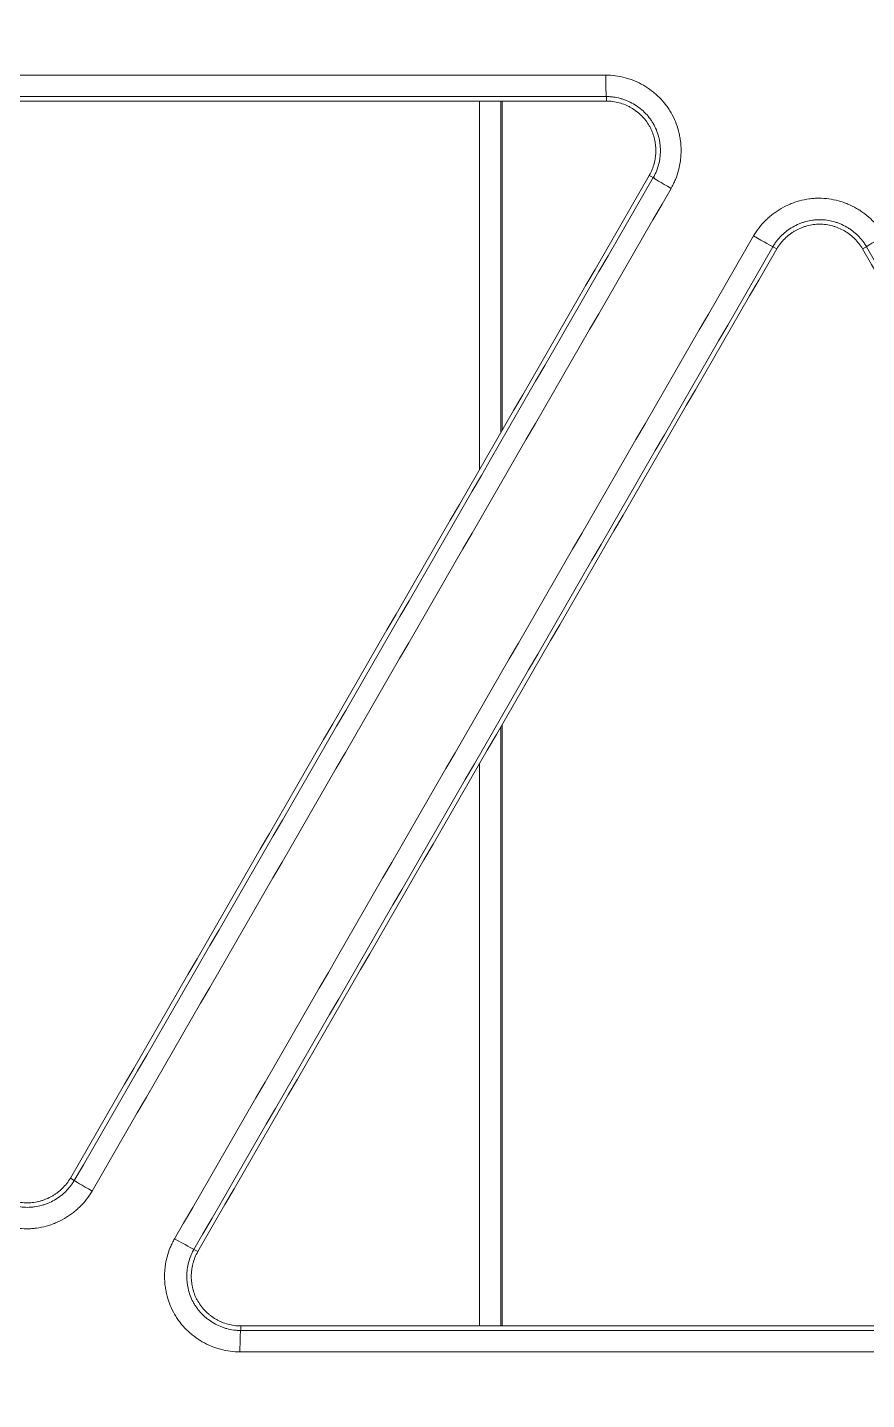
# Model space of a CAD drawing. Header units: inches. Extents: x 405346 to 489838, y -25612 to 14934.
# Drawn here: x 467034.29 to 467052.82, y 4321.43 to 4351.74 of the extents above; entities that cross this region are included whole.
import ezdxf

# ---------------------------------------------------------------- set-up
doc = ezdxf.new("R2010")
doc.units = ezdxf.units.IN
doc.header["$LTSCALE"] = 200
doc.header["$MEASUREMENT"] = 0
doc.layers.add('SS-EQ', color=2, linetype='Continuous', lineweight=20)

# ---------------------------------------------------------------- blocks, each defined once
blk = doc.blocks.new('4way무풍')
at = {"layer": 'SS-EQ'}
for p, q in [((-199.9972750991104, 28.6817483371652), (-199.9972750991104, 20.54176540131037)), ((-199.523498208498, 21.36085407649309), (-199.5234982084969, 28.6817483371652)), ((-199.4985406601591, 21.40583736601606), (-199.498540660157, 28.68001609174379)), ((-197.1931687038959, 28.6823377020601), (-197.193044864829, 28.78216065247986)), ((-196.1583758556118, 26.99060068343498), (-196.2454202569802, 27.0407887375739)), ((-193.4299261157614, 25.41526135064833), (-193.5158364225636, 25.46492697059955)), ((-191.4474171881913, 25.46542331198612), (-191.5344293589052, 25.41526125499551)), ((-199.5234982085012, 1.624056338334541), (-199.5234982084991, 14.85904849100359)), ((-199.4985406601613, 1.623958197769426), (-199.4985406601591, 14.89979710623696)), ((-199.9972750991125, 14.03995981582098), (-199.9972750991136, 1.624056338334541)), ((-209.0328110072642, 4.892365270448405), (-208.9457315381287, 4.842166567962699)), ((-206.3031911096567, 3.316491898417634), (-206.2173172055519, 3.266837960393711)), ((-205.269568865376, 1.625289002918141), (-205.269438560467, 1.52543797059582))]:
    blk.add_line(p, q, dxfattribs=at)
for centre, major_axis, ratio, start_param, end_param in [((-197.1924573573235, 29.25572069213531), (0, -0.4738490601203892), 0.03549583299416852, 4.710980882507258, 6.248195686255652), ((-195.7481236997896, 26.75405761126483), (0.4103657343799316, -0.2369238186079982), 0.01650290872153301, 3.176503992336221, 4.681199128937773), ((-193.9258167978427, 25.7019407849518), (-0.410365709369702, 0.2369238619271551), 0.01635906813456669, 1.539907198755052, 3.106681394878783), ((-191.037149979723, 25.7019402753642), (0.4103655567884055, 0.2369241262065104), 0.01834593271804656, 1.599915865283826, 3.106680190365071), ((-208.5354599069659, 4.605657276449987), (0.4103657323144105, -0.2369238221856002), 0.01885993570704852, 3.176505450897727, 4.679349878157942), ((-206.713152152229, 3.553539150744652), (-0.4103657830400139, 0.2369237343259061), 0.01870251889245636, 1.538111102808251, 3.106679956720725), ((-205.2688206465008, 1.051877969757718), (0, 0.4738490601203892), 0.03734797785309533, 0.0349309603643264, 1.570750796199828)]:
    blk.add_ellipse(centre, major_axis=major_axis, ratio=ratio, start_param=start_param, end_param=end_param, dxfattribs=at)
for points, knots in [([(-346.3586152342846, -0.0002381971271969824), (-346.358615234986, 27.81152594736615), (-346.3586200064554, 55.62329006511278), (-346.3586175411046, 97.34093619993281), (-346.3586152480355, 111.2468182378847), (-346.3586162311984, 139.0585822961315), (-346.358619239787, 152.9644643214056), (-346.3586466553866, 180.7762282946353), (-346.3586198327537, 194.6821102496365), (-346.3587697917809, 222.4938740885725), (-346.3589256727016, 236.3997559724557), (-346.358451412217, 257.2585787568669), (-346.3583012259062, 264.2115175971486), (-346.3589754128407, 272.9026980614767), (-346.3592512592641, 274.6409357111623), (-346.359117151512, 277.2482860214988), (-346.3589413873408, 278.1174013212392), (-346.3583182667324, 279.8556288740897), (-346.3579072160445, 280.7247415031215), (-346.3577131156654, 282.0284152657482), (-346.3577308685678, 282.462974139224), (-346.35809166877, 283.3320955574628), (-346.3585451518879, 283.766659274082), (-346.3589648334988, 284.4185012466814), (-346.3590920817107, 284.6357816551067), (-346.3588443755398, 285.0703365457492), (-346.3583514310603, 285.2876097103897), (-346.3553866926541, 285.7221336389355), (-346.3529344373184, 285.9393846249034), (-346.3454423922634, 286.3738574718957), (-346.3404637801681, 286.5910800160667), (-346.3219637856968, 287.2427075210321), (-346.3049341734844, 287.6770729730181), (-346.2617195767446, 288.5457007403953), (-346.2354841530407, 288.9799624945714), (-346.1736915708605, 289.8483810017717), (-346.1381408397467, 290.2825378262141), (-346.0778102311815, 290.9336941526033), (-346.0565269795673, 291.1507757150034), (-346.011704743512, 291.5841350427113), (-345.893966805795, 292.6659884227196), (-345.7479999691541, 293.7401668036366), (-345.4789327662348, 295.4491947463886), (-345.3266384597613, 296.2988798259174), (-344.8169976230634, 298.8335908680851), (-344.4068870857568, 300.504271015427), (-343.6868189716361, 302.9817695727074), (-343.17181141217, 304.6239294846039), (-342.2940307973818, 307.0585478076559), (-341.6379104887561, 308.6623406868176), (-341.1187398190601, 309.8578224435699), (-340.941165962697, 310.2550882442413), (-340.7134924567653, 310.7501190382283), (-340.6676591931972, 310.8490760788158), (-340.5755165767602, 311.0466304713883), (-340.4365722308856, 311.3424592307383), (-339.9190973187659, 312.4216489235107), (-339.0289021593868, 314.1577062625321), (-338.1769777981424, 315.6591232419984), (-336.8541056243216, 317.8802800829723), (-335.912284633812, 319.3198111969417), (-334.4099039134963, 321.4173924131999), (-333.378436353907, 322.7952099005745), (-331.7413275214672, 324.8000428325167), (-330.5893814115907, 326.0949215490771), (-329.7023253117163, 327.0501806755714), (-329.4027887353059, 327.3659491668549), (-329.0234989536681, 327.7573078619683), (-328.9473957617851, 327.8354134335719), (-328.7948869455267, 327.9910996292991), (-328.5656012084711, 328.2239130039914), (-327.719147840147, 329.0696987750655), (-326.3029330547969, 330.4110875928198), (-324.3495274803872, 332.1103831781521), (-322.331761494475, 333.7214955651479), (-320.943877139165, 334.7370555941388), (-319.5345899822341, 335.7232906450842), (-318.819236729884, 336.2017343459758), (-317.3670541306931, 337.129196348767), (-315.8933984229304, 338.0272370437759), (-314.3764002056553, 338.865892148692), (-313.2221295719729, 339.4722459548743), (-312.834617758195, 339.6705892241495), (-312.2491721119039, 339.9623797571749), (-312.0536132093767, 340.0585460620461), (-311.661881827374, 340.2485932639563), (-309.8960302103455, 341.0936646520448), (-308.1027823566911, 341.8479549165631), (-305.6802898808816, 342.7493108630622), (-304.05478186769, 343.3153783784437), (-302.4083603615286, 343.8121458967078), (-299.9230175273736, 344.505237735768), (-298.2451660661467, 344.8978571426589), (-295.6965203338822, 345.3811845074239), (-294.8416576168513, 345.5246843575874), (-293.7663339986695, 345.681707710598), (-293.5509318176848, 345.7119941576893), (-293.1194491780271, 345.7703194589735), (-292.9033276334607, 345.7983634048177), (-292.2542012907015, 345.8790731015355), (-291.821378922519, 345.928201697545), (-290.5226986161842, 346.0616331962456), (-289.6566275947176, 346.1319898585022), (-288.3570974434482, 346.2097951749273), (-287.9238501205842, 346.2311083809178), (-287.0572158351069, 346.2645941624771), (-286.6238290283819, 346.2767772594995), (-285.9736362681344, 346.2876825933786), (-285.7568857515944, 346.2900340218579), (-285.3233559114201, 346.292854036013), (-285.1065762073978, 346.2932980951414), (-284.6730063991857, 346.2935159655406), (-284.4562179893243, 346.2934015928065), (-284.0226402935113, 346.2931296207705), (-283.8058504715096, 346.2929362788415), (-283.1554819514467, 346.2924309303265), (-282.7219053319258, 346.2922670369335), (-281.8547562927471, 346.2922045136465), (-281.4211836374713, 346.2922941210804), (-280.1204675848178, 346.2926869814547), (-279.2533258262488, 346.2930977509964), (-277.519037698231, 346.2936187863119), (-276.6518911347002, 346.2937151326244), (-274.0504475608597, 346.2937494768641), (-272.3161478142495, 346.2935084936018), (-267.1132530823176, 346.2930850166315), (-263.6446595350523, 346.2929717050231), (-256.707474541378, 346.2930089624663), (-253.2388820418079, 346.2931338472202), (-242.8331045377259, 346.2934591026192), (-235.8959195288526, 346.2935039234762), (-222.0215494934751, 346.2935401331237), (-215.0843644665962, 346.2935626110025), (-194.2728093592697, 346.2936238550535), (-180.3984392522079, 346.2936428585786), (-152.6496989708651, 346.2936767183302), (-138.7753287899667, 346.2936913870283), (-111.0265884203086, 346.2937223192182), (-97.15221822804774, 346.2937394125356), (-69.40347782174061, 346.293756366102), (-55.52910760756103, 346.2937556088005), (-34.71755229224517, 346.2937769253182), (-27.78036718827758, 346.2937883361024), (-13.90599695048642, 346.2937620428835), (-6.968811816292328, 346.2937230162202), (-0.03162672867561792, 346.2937743501223)], [0, 0, 0, 0, 0.1250000000000197, 0.1250000000000197, 0.1875000000000295, 0.1875000000000295, 0.2500000000000394, 0.2500000000000394, 0.3125000000000492, 0.3125000000000492, 0.3750000000000591, 0.3750000000000591, 0.4062500000000642, 0.4062500000000642, 0.4140625000000655, 0.4140625000000655, 0.4179687500000661, 0.4179687500000661, 0.4218750000000667, 0.4218750000000667, 0.4238281250000669, 0.4238281250000669, 0.4257812500000671, 0.4257812500000671, 0.4267578125000672, 0.4267578125000672, 0.4277343750000673, 0.4277343750000673, 0.4287109375000674, 0.4287109375000674, 0.4296875000000675, 0.4296875000000675, 0.4316406250000679, 0.4316406250000679, 0.4335937500000683, 0.4335937500000683, 0.4355468750000687, 0.4355468750000687, 0.4365234375000689, 0.4365234375000689, 0.4375000000000692, 0.4414062500000702, 0.4414062500000702, 0.4453125000000712, 0.4453125000000712, 0.4531250000000732, 0.4531250000000732, 0.4570312500000742, 0.4609375000000752, 0.4648437500000762, 0.4648437500000762, 0.4667968750000767, 0.4667968750000767, 0.4672851562500768, 0.4672851562500768, 0.467773437500077, 0.4687500000000771, 0.4726562500000774, 0.4765625000000778, 0.4765625000000778, 0.4843750000000782, 0.4843750000000782, 0.4882812500000783, 0.4921875000000784, 0.4960937500000785, 0.4960937500000785, 0.4980468750000784, 0.4980468750000784, 0.4985351562500784, 0.4985351562500784, 0.4990234375000783, 0.5000000000000779, 0.5039062500000764, 0.5078125000000747, 0.5117187500000732, 0.5156250000000715, 0.5156250000000715, 0.5195312500000699, 0.5195312500000699, 0.5234375000000683, 0.5273437500000667, 0.5273437500000667, 0.5292968750000658, 0.5292968750000658, 0.5302734375000656, 0.5302734375000656, 0.5312500000000653, 0.5390625000000641, 0.5390625000000641, 0.5429687500000635, 0.5468750000000628, 0.5468750000000628, 0.554687500000062, 0.554687500000062, 0.5585937500000616, 0.5585937500000616, 0.5595703125000613, 0.5595703125000613, 0.5605468750000611, 0.5605468750000611, 0.5625000000000607, 0.5625000000000607, 0.5664062500000602, 0.5664062500000602, 0.5683593750000601, 0.5683593750000601, 0.57031250000006, 0.57031250000006, 0.5712890625000598, 0.5712890625000598, 0.5722656250000597, 0.5722656250000597, 0.5732421875000597, 0.5732421875000597, 0.5742187500000596, 0.5742187500000596, 0.5761718750000595, 0.5761718750000595, 0.5781250000000594, 0.5781250000000594, 0.5820312500000587, 0.5820312500000587, 0.5859375000000582, 0.5859375000000582, 0.593750000000057, 0.593750000000057, 0.6093750000000547, 0.6093750000000547, 0.6250000000000525, 0.6250000000000525, 0.6562500000000482, 0.6562500000000482, 0.6875000000000439, 0.6875000000000439, 0.7500000000000351, 0.7500000000000351, 0.8125000000000262, 0.8125000000000262, 0.8750000000000175, 0.8750000000000175, 0.9375000000000088, 0.9375000000000088, 0.9687500000000044, 0.9687500000000044, 1, 1, 1, 1]), ([(-0.0316516616017147, 345.0986409044049), (-6.961098978133831, 345.0985893870026), (-13.89054630684289, 345.0986113254369), (-27.74944095233436, 345.0985497039313), (-34.67888827294671, 345.0984717323504), (-55.46723023493691, 345.0982113998274), (-69.32612487952862, 345.0979923833589), (-97.04391413459143, 345.0973404672937), (-110.9028087454095, 345.0969103954055), (-138.6205979417043, 345.095865806619), (-152.4794925330806, 345.0952913579184), (-180.1972815853333, 345.0932513554517), (-194.0561760568964, 345.0918592835297), (-214.8445176752312, 345.0891506384473), (-221.7739648667043, 345.0881473094909), (-235.6328592207223, 345.0859542831328), (-242.5623063958792, 345.0847388251971), (-256.4212006038794, 345.0817612751943), (-263.3506476646381, 345.0801487739203), (-272.0124566263426, 345.0789984870822), (-273.7448184318997, 345.0788499024047), (-276.3433610652862, 345.0782837354157), (-277.2095419268417, 345.0780175442317), (-278.9419035858929, 345.0771676315094), (-279.8080824459419, 345.0765332101698), (-281.107358225159, 345.0758431361608), (-281.5404518168352, 345.0756571892427), (-282.4066481825702, 345.0755273912012), (-282.8397549842449, 345.0756883382388), (-283.7059451471908, 345.0753954334503), (-284.1390338815326, 345.0750883330255), (-284.7886290864083, 345.0736564593092), (-285.0051574268493, 345.0730951217595), (-285.4381596897426, 345.0705369835566), (-285.6546346943417, 345.0685691085172), (-286.3039316653844, 345.0592720864696), (-286.7366136008412, 345.0482292353705), (-287.6016192482181, 345.0166417740745), (-288.033947781246, 344.9962262131214), (-289.3304079489479, 344.9210457849711), (-290.1940113874692, 344.8522736942513), (-291.48835781842, 344.7210425396965), (-291.9196301697625, 344.6726198215683), (-292.5662728234018, 344.5929359536648), (-292.7817907697467, 344.5651962356322), (-293.2119392526141, 344.5074723212849), (-294.2855902355475, 344.3574895526014), (-295.3506909057642, 344.1793094608419), (-297.8907685564245, 343.6983717278547), (-299.5626145770152, 343.3067148918531), (-302.0384935114618, 342.614062517394), (-303.6784553536027, 342.1172581181269), (-305.2971974140174, 341.5504753638998), (-307.7093025834305, 340.6475105778154), (-309.2960567577729, 339.9752386847546), (-311.0564064853042, 339.1373171770737), (-311.3492822889957, 338.9959625453113), (-311.6413808959965, 338.8520449000982), (-311.8359401647169, 338.7555288414932), (-311.933142496654, 338.7069804536707), (-312.4181300718474, 338.4631065298955), (-312.8033077099758, 338.2641568476747), (-313.9504936163432, 337.6558797480693), (-314.7041599097578, 337.2351311689781), (-316.1895951528216, 336.3636539385901), (-316.9213643690736, 335.9129256510496), (-318.363189172145, 334.9817405131366), (-319.0732402745252, 334.5012775223987), (-320.4716746946666, 333.5106857331272), (-321.8484642880985, 332.4904595717409), (-323.848802914437, 330.8713387060048), (-325.7839160066064, 329.1629162929166), (-327.0299322478113, 327.9636457907142), (-327.7946378580021, 327.1948593923611), (-327.9468760890834, 327.0401397714843), (-328.2499404303906, 326.728767168447), (-328.400513016327, 326.5723743718851), (-328.8492519529306, 326.1012101421477), (-329.1444917957454, 325.7843999804336), (-330.0185787163682, 324.8259541088037), (-331.1530228194343, 323.5266623640235), (-332.7631318609056, 321.5146378188982), (-333.7760124934575, 320.1315834394349), (-334.7586670299659, 318.7277019438835), (-335.2348696190367, 318.015339624334), (-336.1570558941295, 316.5697928184599), (-336.6030417787276, 315.8366098469193), (-337.4646230239011, 314.3493034734245), (-338.2958108178615, 312.8410546532681), (-339.06540950448, 311.2903681983422), (-339.4806250906507, 310.4059222329696), (-339.5265281709301, 310.3074511686892), (-339.61776396009, 310.1103366295604), (-339.7537527496499, 309.8144283249135), (-340.065016582197, 309.122323128954), (-340.3215138258208, 308.5262735951808), (-340.8209212159367, 307.3304592906945), (-341.4505830623127, 305.7261377279279), (-342.2881273634907, 303.2904115804505), (-342.775788354194, 301.6472615796994), (-343.4543182596663, 299.168054903715), (-343.8360151025752, 297.4959303760569), (-344.3018873302835, 294.9585752539265), (-344.439380279598, 294.1079236392065), (-344.6185830354546, 292.8245534197794), (-344.7014222270984, 292.181019285205), (-344.7861261157811, 291.4269641408971), (-344.8198549913741, 291.1030941590274), (-344.8417675751791, 290.8870240684067), (-344.8524377090113, 290.7789037199893), (-344.9457956674677, 289.8060371616621), (-345.0099212392897, 288.9411930184011), (-345.0780948908863, 287.6438170971558), (-345.0962133447191, 287.2113404164252), (-345.116318655249, 286.5625977019102), (-345.1218285292584, 286.3463454643797), (-345.1304117932268, 285.9138314475467), (-345.1334179308467, 285.6975694080366), (-345.1375643410918, 285.2650379860321), (-345.1386775895699, 285.0487684961922), (-345.1400329482977, 284.6162260357422), (-345.1404176586705, 284.399953617589), (-345.1413010644341, 283.751135195684), (-345.1414053085949, 283.3185875423825), (-345.1413538857716, 282.6697652440718), (-345.1412847657544, 282.4534909445904), (-345.1412846966949, 282.0209428890095), (-345.1413199390258, 281.8046690008179), (-345.1415020954137, 281.1558476381293), (-345.1417217718054, 280.7233004513449), (-345.1424805666975, 279.4256592763325), (-345.1430711839701, 278.5605654821661), (-345.1438227450532, 276.8303762229995), (-345.1440450125165, 275.9652809954558), (-345.1445176297123, 273.3699945526648), (-345.1446760140885, 271.639802972359), (-345.1459209839539, 262.9888468126276), (-345.1474856900992, 256.0680840600979), (-345.1517561302622, 235.3057940461426), (-345.1537148680601, 221.4642635848962), (-345.1570812345726, 193.7812010383226), (-345.1584684510304, 179.9396697365779), (-345.1604258674499, 152.2566070709238), (-345.1609724875398, 138.415075702983), (-345.1619786555223, 110.7320129605087), (-345.1631872608336, 69.20741882250506), (-345.1636475437375, 27.68282462550144), (-345.1636478946083, -0.0002381971266584658)], [0, 0, 0, 0, 0.03125000000001234, 0.03125000000001234, 0.06250000000002469, 0.06250000000002469, 0.1250000000000494, 0.1250000000000494, 0.1875000000000741, 0.1875000000000741, 0.2500000000000988, 0.2500000000000988, 0.3125000000001235, 0.3125000000001235, 0.3437500000001358, 0.3437500000001358, 0.3750000000001481, 0.3750000000001481, 0.4062500000001605, 0.4062500000001605, 0.4140625000001636, 0.4140625000001636, 0.417968750000165, 0.417968750000165, 0.4218750000001665, 0.4218750000001665, 0.4238281250001671, 0.4238281250001671, 0.4257812500001677, 0.4257812500001677, 0.4277343750001683, 0.4277343750001683, 0.4287109375001686, 0.4287109375001686, 0.429687500000169, 0.429687500000169, 0.4316406250001696, 0.4316406250001696, 0.4335937500001701, 0.4335937500001701, 0.4375000000001711, 0.4375000000001711, 0.4394531250001715, 0.4394531250001715, 0.4404296875001717, 0.4404296875001717, 0.4414062500001719, 0.4453125000001724, 0.4453125000001724, 0.4531250000001731, 0.4531250000001731, 0.4570312500001734, 0.4609375000001737, 0.4609375000001737, 0.4687500000001742, 0.4687500000001742, 0.4697265625001744, 0.4702148437501742, 0.4702148437501742, 0.4707031250001742, 0.4707031250001742, 0.4726562500001743, 0.4726562500001743, 0.4765625000001744, 0.4765625000001744, 0.4804687500001745, 0.4804687500001745, 0.4843750000001746, 0.4843750000001746, 0.4882812500001747, 0.4921875000001748, 0.4960937500001749, 0.500000000000175, 0.500000000000175, 0.500976562500175, 0.500976562500175, 0.5019531250001751, 0.5019531250001751, 0.5039062500001752, 0.5039062500001752, 0.5078125000001753, 0.5117187500001754, 0.5156250000001755, 0.5156250000001755, 0.5195312500001755, 0.5195312500001755, 0.5234375000001756, 0.5234375000001756, 0.5273437500001757, 0.5312500000001759, 0.5312500000001759, 0.5317382812501759, 0.5317382812501759, 0.5322265625001759, 0.533203125000176, 0.5351562500001761, 0.5351562500001761, 0.5390625000001762, 0.5429687500001763, 0.5468750000001764, 0.5468750000001764, 0.5546875000001766, 0.5546875000001766, 0.5585937500001767, 0.5585937500001767, 0.5605468750001767, 0.5615234375001766, 0.5620117187501766, 0.5620117187501766, 0.5625000000001765, 0.5625000000001765, 0.5664062500001766, 0.5664062500001766, 0.5683593750001766, 0.5683593750001766, 0.5693359375001766, 0.5693359375001766, 0.5703125000001765, 0.5703125000001765, 0.5712890625001765, 0.5712890625001765, 0.5722656250001764, 0.5722656250001764, 0.5742187500001762, 0.5742187500001762, 0.575195312500176, 0.575195312500176, 0.5761718750001756, 0.5761718750001756, 0.5781250000001749, 0.5781250000001749, 0.5820312500001731, 0.5820312500001731, 0.5859375000001713, 0.5859375000001713, 0.5937500000001681, 0.5937500000001681, 0.625000000000155, 0.625000000000155, 0.6875000000001291, 0.6875000000001291, 0.7500000000001033, 0.7500000000001033, 0.8125000000000775, 0.8125000000000775, 0.8750000000000516, 1, 1, 1, 1]), ([(-222.7866060811489, 29.2562195989888), (-218.5242044740685, 29.25624484107339), (-214.2615292088493, 29.25626899810521), (-205.7357251906854, 29.25632578900127), (-201.4725962508251, 29.25635670017473), (-197.2092770075711, 29.25638791777329)], [0, 0, 0, 0, 0.5, 0.5, 1, 1, 1, 1]), ([(-197.2092770075711, 29.25638791777329), (-197.1358826605542, 29.25638845286848), (-197.0633494822133, 29.25140874435693), (-196.919906714415, 29.2320599383379), (-196.8489973731667, 29.21768940531513), (-196.7438437741816, 29.18913369211734), (-196.7089949707754, 29.17844464761358), (-196.6570307062739, 29.16062445896322), (-196.639767094699, 29.1543870414588), (-196.6055932348651, 29.14140891575957), (-196.5886512894506, 29.13465765492358), (-196.504655712565, 29.09960984299546), (-196.3748124649064, 29.03530546506129), (-196.2538619147166, 28.95491910376315), (-196.1811479895673, 28.89946901059571), (-196.1667253809094, 28.88809660454894), (-196.1383516728104, 28.86496553951951), (-196.0964644689427, 28.82966737748207), (-196.0565728469973, 28.7925864045588), (-195.9794218651939, 28.71607285409623), (-195.9314854335479, 28.66193918123565), (-195.8649370341039, 28.57595353005835), (-195.8436499478008, 28.54649143762706), (-195.8029237175099, 28.48591634775125), (-195.7834240004622, 28.45468709585206), (-195.728574832002, 28.35977793714224), (-195.664769415326, 28.22947893661104), (-195.6186628933699, 28.09205724866856), (-195.5953892520987, 28.00393801406867), (-195.5910128552597, 27.98620215641), (-195.58282197695, 27.95050430582759), (-195.5790069386585, 27.93253297844957), (-195.568485142139, 27.8786692107605), (-195.5626692861738, 27.84269952382208), (-195.5487191586753, 27.7346139140948), (-195.544065474705, 27.6623222931282), (-195.5439818388826, 27.55353671029085), (-195.5456706191604, 27.49905655918214), (-195.5500006087778, 27.44444308115819), (-195.5534835510734, 27.40800399575786), (-195.5555270783724, 27.3897434979435), (-195.567175379763, 27.29897814269166), (-195.5949724104535, 27.15641919782176), (-195.6407183171951, 27.01908364794797), (-195.6820057917465, 26.9181127043894), (-195.6969351672047, 26.88479530447957), (-195.7292202409898, 26.81886660257579), (-195.7464716311711, 26.78647054009376), (-195.7648289014886, 26.75467709742886)], [0, 0, 0, 0, 0.06249999999996847, 0.06249999999996847, 0.1249999999999369, 0.1249999999999369, 0.1562499999999212, 0.1562499999999212, 0.1718749999999127, 0.1718749999999127, 0.1874999999999044, 0.1874999999999044, 0.2499999999999135, 0.3124999999999227, 0.3124999999999227, 0.328124999999921, 0.328124999999921, 0.3437499999999191, 0.3749999999999324, 0.3749999999999324, 0.4374999999999571, 0.4374999999999571, 0.4687499999999626, 0.4687499999999626, 0.499999999999968, 0.499999999999968, 0.5624999999999676, 0.6249999999999671, 0.6249999999999671, 0.6406249999999662, 0.6406249999999662, 0.6562499999999654, 0.6562499999999654, 0.6874999999999679, 0.6874999999999679, 0.7499999999999729, 0.7499999999999729, 0.7812499999999769, 0.7968749999999781, 0.7968749999999781, 0.8124999999999793, 0.8124999999999793, 0.8749999999999871, 0.9374999999999949, 0.9374999999999949, 0.9687499999999974, 0.9687499999999974, 1, 1, 1, 1]), ([(-197.1931687038916, 28.6823377020601), (-201.456063093822, 28.68233793697009), (-205.7187672977476, 28.68233669939895), (-214.2437220960999, 28.68233626105764), (-218.5059728763528, 28.68233877952745), (-222.7679501640073, 28.68233896957685)], [0, 0, 0, 0, 0.5, 0.5, 1, 1, 1, 1]), ([(-197.1930448648225, 28.78216065247986), (-201.4559361873476, 28.78216178948571), (-205.7186372303197, 28.78216133178236), (-214.2435855072291, 28.78216222073175), (-218.5058329284405, 28.78216528982821), (-222.7678067194308, 28.78216589305759)], [0, 0, 0, 0, 0.5, 0.5, 1, 1, 1, 1]), ([(-197.1931687038916, 28.6823377020601), (-197.1450264052424, 28.68233769788627), (-197.0968340031036, 28.67898107808127), (-197.0023528446187, 28.66603885288444), (-196.9094078180566, 28.64691092802554), (-196.8194116730112, 28.61590846439029), (-196.7530382294886, 28.58813186214303), (-196.731123349169, 28.57811766517032), (-196.6882874402314, 28.55686572684256), (-196.6672869064691, 28.54559620866099), (-196.6055153209315, 28.5098913067322), (-196.5659680612163, 28.48356917078272), (-196.509123396756, 28.44026831411044), (-196.4905894210405, 28.42519604306797), (-196.4543738632116, 28.3937373478181), (-196.4366954352988, 28.37734359420634), (-196.3857133964224, 28.32687487393035), (-196.3226601959562, 28.25571894249242), (-196.269480455662, 28.17681262533852), (-196.2335208172664, 28.11455174714319), (-196.2221750988992, 28.09322373028916), (-196.2011461927999, 28.05020129160742), (-196.1914162801174, 28.02843431429463), (-196.1644927191118, 27.96239461521172), (-196.1495545544401, 27.9173866123275), (-196.1315207619154, 27.84844887521907), (-196.1236013024908, 27.81362224560539), (-196.1173382767333, 27.7782556237391), (-196.1135348279455, 27.75455663702223), (-196.1118170071246, 27.74262792165081), (-196.1042147080212, 27.68307038252913), (-196.0982471450444, 27.58790496606646), (-196.1041990399357, 27.49298317854861), (-196.113242554004, 27.42188544292741), (-196.1170332470134, 27.39815093827421), (-196.1261580033818, 27.35094078311059), (-196.1314610269129, 27.32760740578872), (-196.1495624378779, 27.25841151789188), (-196.1645429375491, 27.21334949925069), (-196.2004286509871, 27.12539890163043), (-196.2213325823088, 27.08250985218493), (-196.2454202569823, 27.04078873757013)], [0, 0, 0, 0, 0.06249999999999001, 0.06249999999999001, 0.12499999999998, 0.18749999999997, 0.18749999999997, 0.218749999999965, 0.218749999999965, 0.2499999999999601, 0.2499999999999601, 0.3124999999999502, 0.3124999999999502, 0.3437499999999437, 0.3437499999999437, 0.3749999999999373, 0.3749999999999373, 0.4374999999999214, 0.4999999999999055, 0.4999999999999055, 0.5312499999998994, 0.5312499999998994, 0.5624999999998932, 0.5624999999998932, 0.624999999999881, 0.624999999999881, 0.6562499999998792, 0.6718749999998803, 0.6718749999998803, 0.6874999999998815, 0.6874999999998815, 0.7499999999999036, 0.8124999999999256, 0.8124999999999256, 0.8437499999999366, 0.8437499999999366, 0.8749999999999476, 0.8749999999999476, 0.9374999999999738, 0.9374999999999738, 1, 1, 1, 1]), ([(-196.1583758555795, 26.9906006834059), (-196.156755837114, 26.99340508911091), (-196.1551008321437, 26.99629868350381), (-196.151863231353, 27.00201766338754), (-196.1470446444724, 27.01061636719475), (-196.1423392340104, 27.01927563016696), (-196.1330787203427, 27.03667458297158), (-196.1271028930396, 27.04838627120498), (-196.1097892232401, 27.08380844225792), (-196.0991253919367, 27.10767875525225), (-196.0696574371426, 27.18002360760991), (-196.0370726000738, 27.27843362853104), (-196.017325508758, 27.38057698360556), (-196.0090563500172, 27.44560092509466), (-196.0076064689844, 27.45867937521345), (-196.0051360715844, 27.48477420216345), (-196.0041124935015, 27.49781092407555), (-196.0016672903367, 27.53688948684607), (-196.0008703700999, 27.56289976652534), (-196.0009357692799, 27.64080651691969), (-196.0042415464421, 27.69257954141791), (-196.0141529789925, 27.76998884940028), (-196.0182853941341, 27.79575008829643), (-196.0282575251698, 27.84718630419678), (-196.0341054803318, 27.87286010849523), (-196.0539880461563, 27.94863803631314), (-196.070414760316, 27.99788009531169), (-196.1096491776435, 28.09379572254324), (-196.1324562148299, 28.14046949461801), (-196.1717593790077, 28.20843029576362), (-196.1857431506126, 28.23078539447057), (-196.2149556714201, 28.27412778175993), (-196.2302293807564, 28.29520099182321), (-196.2779830739309, 28.35668924826692), (-196.3123866296579, 28.39538098609062), (-196.3677371987519, 28.45006336247708), (-196.3963522063466, 28.47656268127582), (-196.4263881142628, 28.50178904819637), (-196.446731328003, 28.5183205918716), (-196.4570673302579, 28.52644598596814), (-196.5091701536119, 28.56606661063981), (-196.5958055747761, 28.62353399091672), (-196.6887441316905, 28.66958119728447), (-196.7608704957472, 28.69972688747304), (-196.7853753449915, 28.70906062474176), (-196.8349663398447, 28.72611895756216), (-196.8599086044147, 28.7337984224241), (-196.9351691782661, 28.75432499353924), (-196.9859193129477, 28.7646715509122), (-197.0629201519837, 28.77511966340265), (-197.1016402194902, 28.77907152637991), (-197.1472084032629, 28.78139547195557), (-197.1700931154383, 28.78197465336016), (-197.1799226349634, 28.78209669322013), (-197.1864805160092, 28.78214985827898), (-197.189809366376, 28.78216231696531), (-197.1930448648225, 28.78216065249817)], [0, 0, 0, 0, 0.003906249999994782, 0.003906249999994782, 0.007812499999989675, 0.0156249999999829, 0.0156249999999829, 0.03124999999998102, 0.03124999999998102, 0.06249999999997347, 0.06249999999997347, 0.1249999999999668, 0.18749999999996, 0.18749999999996, 0.2031249999999574, 0.2031249999999574, 0.2187499999999547, 0.2187499999999547, 0.2499999999999495, 0.2499999999999495, 0.3124999999999389, 0.3124999999999389, 0.3437499999999338, 0.3437499999999338, 0.3749999999999287, 0.3749999999999287, 0.4374999999999103, 0.4374999999999103, 0.499999999999892, 0.499999999999892, 0.5312499999998748, 0.5312499999998748, 0.5624999999998577, 0.5624999999998577, 0.6249999999998268, 0.6249999999998268, 0.6562499999998113, 0.6718749999998141, 0.6718749999998141, 0.687499999999817, 0.687499999999817, 0.7499999999998463, 0.8124999999998757, 0.8124999999998757, 0.8437499999998909, 0.8437499999998909, 0.8749999999999061, 0.8749999999999061, 0.9374999999999376, 0.9374999999999376, 0.9687499999999533, 0.9843749999999454, 0.9921874999999568, 0.9960937499999785, 0.9960937499999785, 1, 1, 1, 1]), ([(-193.9423646258269, 25.70254799453093), (-193.9056396345516, 25.76615310484884), (-193.865029555574, 25.82651553151256), (-193.77648482165, 25.94112694940555), (-193.7285490488067, 25.99537500755314), (-193.6511851738261, 26.07218975181287), (-193.624484201417, 26.09703262371552), (-193.5830391778574, 26.13313380043766), (-193.5689974980914, 26.14496664441387), (-193.5406547825185, 26.16807424432174), (-193.5263288983449, 26.1793710118648), (-193.4539383726749, 26.23458886216124), (-193.3332647147859, 26.31487211979194), (-193.2031160738773, 26.37939515912135), (-193.1187052390824, 26.4146190179713), (-193.1016399472845, 26.42141775838064), (-193.0674175441265, 26.43441121941816), (-193.0502450585834, 26.44061349644868), (-192.9985457342237, 26.45834650105804), (-192.9638372432504, 26.46900443798164), (-192.8589927040958, 26.49752332873522), (-192.7881409033829, 26.51194528461569), (-192.6804001596763, 26.52654869487503), (-192.6442419167286, 26.53024096488368), (-192.5714206896429, 26.53520035834547), (-192.5346316830698, 26.53646139045578), (-192.4250547455229, 26.53647671256088), (-192.2803592374387, 26.5265580785187), (-192.138335392443, 26.49776784235339), (-192.050407592645, 26.47386099845976), (-192.0328640665029, 26.46878272052345), (-191.9978618838496, 26.45802668235462), (-191.9803985359721, 26.45234590591519), (-191.9285138364392, 26.43453008329861), (-191.8944696162699, 26.42158514518138), (-191.7939292434643, 26.37963415804219), (-191.7290177221264, 26.34752691995942), (-191.6347917060957, 26.29321849424317), (-191.5884669098639, 26.26452172308654), (-191.5433452533433, 26.23347036905794), (-191.513535788454, 26.21223785974812), (-191.4987469695921, 26.20133986479339), (-191.4259848066577, 26.14588117199534), (-191.3164443139692, 26.05054410879206), (-191.2203864392788, 25.94226504542791), (-191.1535853269629, 25.85602366762062), (-191.1321949149172, 25.82643506853999), (-191.0912369325215, 25.76550812550489), (-191.0718026197238, 25.73436614093142), (-191.0534426980076, 25.70256747634343)], [0, 0, 0, 0, 0.06249999999998135, 0.06249999999998135, 0.1249999999999625, 0.1249999999999625, 0.1562499999999521, 0.1562499999999521, 0.1718749999999469, 0.1718749999999469, 0.1874999999999418, 0.1874999999999418, 0.2499999999998818, 0.3124999999998218, 0.3124999999998218, 0.3281249999998117, 0.3281249999998117, 0.3437499999998016, 0.3437499999998016, 0.3749999999997826, 0.3749999999997826, 0.4374999999997446, 0.4374999999997446, 0.4687499999997367, 0.4687499999997367, 0.4999999999997289, 0.4999999999997289, 0.5624999999997132, 0.6249999999996976, 0.6249999999996976, 0.6406249999997101, 0.6406249999997101, 0.6562499999997226, 0.6562499999997226, 0.6874999999997469, 0.6874999999997469, 0.7499999999997964, 0.7499999999997964, 0.7812499999998309, 0.7968749999998475, 0.7968749999998475, 0.8124999999998641, 0.8124999999998641, 0.8749999999999086, 0.9374999999999531, 0.9374999999999531, 0.9687499999999766, 0.9687499999999766, 1, 1, 1, 1]), ([(-191.4474171881913, 25.4654233119872), (-191.4490371492051, 25.4682274394829), (-191.4507167894827, 25.47110628111253), (-191.4540531734409, 25.47676726170728), (-191.459094082155, 25.48523603360241), (-191.4642437310686, 25.49363687014919), (-191.4746874388344, 25.51034832421878), (-191.4818457370006, 25.5213739373809), (-191.5038738847192, 25.55406077615448), (-191.5192179544687, 25.57521800117614), (-191.5671417483653, 25.63686891835519), (-191.6360667185442, 25.71423179185003), (-191.7146121517329, 25.78233480127116), (-191.766753840576, 25.82196267081462), (-191.7773481374427, 25.82974895131361), (-191.79869807092, 25.84491957300019), (-191.8310117356331, 25.86710947901248), (-191.8641775808751, 25.88762892489322), (-191.9316253522888, 25.92647990489157), (-191.9780729030835, 25.94947459799586), (-192.0499932160727, 25.97955709015183), (-192.074342905638, 25.98884687590963), (-192.1238171613451, 26.00590702117862), (-192.1489523482572, 26.01367213080662), (-192.224450687386, 26.03432455321827), (-192.2752609500039, 26.04471310454228), (-192.3778422530712, 26.05869457910136), (-192.4296131688746, 26.06228835561985), (-192.5080356719182, 26.0622594291839), (-192.5343669758, 26.06133832760395), (-192.5864793491498, 26.05773514253852), (-192.612352638885, 26.05505755179599), (-192.6894428657393, 26.04448794169258), (-192.7401326312601, 26.0340708841272), (-192.8151404419936, 26.01352742300898), (-192.8523866999677, 26.00202174503728), (-192.8892432866026, 25.98865000812836), (-192.9137267737989, 25.97931618512284), (-192.9259331339638, 25.97443535141773), (-192.986310446484, 25.94915905281306), (-193.0794281758067, 25.90291591358388), (-193.1658238055675, 25.8454876058407), (-193.2280354184027, 25.79811529850864), (-193.248383551616, 25.78156704523641), (-193.2879904945783, 25.74714855408294), (-193.3071316481725, 25.7293857056634), (-193.362596959648, 25.67446044734962), (-193.3969717505309, 25.63566866981848), (-193.444579289841, 25.57417552066023), (-193.4673910778797, 25.54259979865548), (-193.4922217541144, 25.50427105194701), (-193.5041826119012, 25.48472679236702), (-193.5092102922748, 25.47626842986087), (-193.5125400913942, 25.47061114245216), (-193.5142177660034, 25.4677321137032), (-193.5158364225658, 25.46492697061247)], [0, 0, 0, 0, 0.003906250000014655, 0.003906250000014655, 0.007812500000029421, 0.01562500000003952, 0.01562500000003952, 0.03125000000005973, 0.03125000000005973, 0.06250000000008282, 0.06250000000008282, 0.1250000000001257, 0.1875000000001686, 0.1875000000001686, 0.2031250000001742, 0.2031250000001742, 0.2187500000001799, 0.2500000000001673, 0.2500000000001673, 0.3125000000001447, 0.3125000000001447, 0.3437500000001187, 0.3437500000001187, 0.3750000000000927, 0.3750000000000927, 0.4375000000000698, 0.4375000000000698, 0.5000000000000469, 0.5000000000000469, 0.5312500000000511, 0.5312500000000511, 0.5625000000000553, 0.5625000000000553, 0.625000000000064, 0.625000000000064, 0.6562500000000531, 0.6718750000000473, 0.6718750000000473, 0.6875000000000417, 0.6875000000000417, 0.7500000000000153, 0.812499999999989, 0.812499999999989, 0.843749999999977, 0.843749999999977, 0.874999999999965, 0.874999999999965, 0.9374999999999636, 0.9374999999999636, 0.9687499999999725, 0.9843749999999698, 0.9921874999999768, 0.9960937499999885, 0.9960937499999885, 1, 1, 1, 1]), ([(-193.4299261157582, 25.41526135065264), (-193.4058379669499, 25.45698326744134), (-193.3788192536892, 25.49706235545297), (-193.3203424763607, 25.57244563077063), (-193.2572710674921, 25.64340530813513), (-193.1853750367877, 25.7058688702585), (-193.1376367674986, 25.74220970451557), (-193.1279327352902, 25.74935283624503), (-193.1083674985114, 25.76327507084429), (-193.0787537152149, 25.78363722449302), (-193.048355084548, 25.80246113970058), (-192.9865300459316, 25.83809461017814), (-192.9439481831111, 25.85917463421356), (-192.8780062986336, 25.88673942720993), (-192.8556795345051, 25.89524929409431), (-192.8103137620937, 25.91087308970354), (-192.7872789039241, 25.91797776088257), (-192.718086354266, 25.93687145714059), (-192.624945625969, 25.95586984707572), (-192.5300319978081, 25.96244743455802), (-192.4581419645363, 25.96244275456475), (-192.4340061222384, 25.9615999273936), (-192.3862514689995, 25.95829381875989), (-192.3625444506561, 25.95583448918028), (-192.2919155028335, 25.94612676240686), (-192.2454833645297, 25.93655959155458), (-192.1767853897152, 25.9177102446936), (-192.1426748422155, 25.90715674932926), (-192.1089242655597, 25.89489908291663), (-192.086504709093, 25.88634465052441), (-192.0753189011882, 25.88186883856804), (-192.019961672995, 25.85868027704579), (-191.934592189405, 25.81627630504151), (-191.8553850387791, 25.76366824619922), (-191.7983478540451, 25.72029078996347), (-191.7796917708146, 25.70514073551009), (-191.7433787305805, 25.67363633418973), (-191.7258271418978, 25.65737811562646), (-191.6749631089172, 25.60710553428032), (-191.6434330649604, 25.57160021606298), (-191.5852124320972, 25.49654144223421), (-191.5585208008457, 25.45698885851832), (-191.5344293589052, 25.41526125499605)], [0, 0, 0, 0, 0.06249999999999001, 0.06249999999999001, 0.12499999999998, 0.18749999999997, 0.18749999999997, 0.2031249999999676, 0.2031249999999676, 0.218749999999965, 0.2499999999999626, 0.2499999999999626, 0.3124999999999576, 0.3124999999999576, 0.3437499999999393, 0.3437499999999393, 0.374999999999921, 0.374999999999921, 0.4374999999998844, 0.4999999999998479, 0.4999999999998479, 0.5312499999998296, 0.5312499999998296, 0.5624999999998113, 0.5624999999998113, 0.6249999999998099, 0.6249999999998099, 0.656249999999809, 0.6718749999998079, 0.6718749999998079, 0.687499999999807, 0.687499999999807, 0.7499999999998392, 0.8124999999998714, 0.8124999999998714, 0.8437499999999, 0.8437499999999, 0.8749999999999285, 0.8749999999999285, 0.9374999999999643, 0.9374999999999643, 1, 1, 1, 1]), ([(-209.032811007262, 4.892365270451636), (-209.0569003749841, 4.850641239046542), (-209.0839202658098, 4.81056060638136), (-209.1423988904836, 4.735175226533075), (-209.2054717963503, 4.664214226073787), (-209.2773683386922, 4.60175057182068), (-209.3251065369908, 4.565410005581268), (-209.3348105475172, 4.558266934358025), (-209.3543757414605, 4.544344823834173), (-209.3839893979323, 4.523982906388192), (-209.4143877101463, 4.505159363557222), (-209.4762118411823, 4.469526782144825), (-209.5187927411739, 4.448447546134212), (-209.5847325401933, 4.420884052274241), (-209.6070585016249, 4.41237463742241), (-209.6524224247958, 4.396751742580635), (-209.6754567669377, 4.389647349482315), (-209.7446474677291, 4.370754517100782), (-209.837785002997, 4.351757257015376), (-209.9326938288864, 4.345179734639304), (-210.0045795424145, 4.345183478546073), (-210.0287145959172, 4.346025938184165), (-210.0764684466509, 4.349331343218801), (-210.100175037773, 4.351790300363671), (-210.170802646663, 4.3614967674732), (-210.2172338174941, 4.371062902988543), (-210.2859302719641, 4.389910241243135), (-210.3200400413448, 4.400462621016707), (-210.353789816533, 4.412718991256279), (-210.3762088336912, 4.421272518546531), (-210.3873945658835, 4.425747930396695), (-210.4427529029385, 4.448935114698396), (-210.5281245041199, 4.4913370587434), (-210.6073341812516, 4.543943884875199), (-210.6643733266905, 4.587320892048957), (-210.6830298350359, 4.602470661256883), (-210.7193449861924, 4.633975787683058), (-210.7368976123857, 4.650234490528918), (-210.7877646872275, 4.700508902424055), (-210.8192966586174, 4.736015948340618), (-210.8775209834564, 4.811079188992149), (-210.9042143740711, 4.850634515944992), (-210.9283076394536, 4.892365286108468)], [0, 0, 0, 0, 0.06250000000004219, 0.06250000000004219, 0.1250000000000843, 0.1875000000001263, 0.1875000000001263, 0.203125000000144, 0.203125000000144, 0.2187500000001616, 0.2500000000001686, 0.2500000000001686, 0.3125000000002116, 0.3125000000002116, 0.3437500000002175, 0.3437500000002175, 0.3750000000002234, 0.3750000000002234, 0.4375000000002348, 0.5000000000002462, 0.5000000000002462, 0.5312500000002519, 0.5312500000002519, 0.5625000000002576, 0.5625000000002576, 0.6250000000002348, 0.6250000000002348, 0.6562500000002067, 0.6718750000001926, 0.6718750000001926, 0.6875000000001785, 0.6875000000001785, 0.7500000000001532, 0.8125000000001277, 0.8125000000001277, 0.8437500000001145, 0.8437500000001145, 0.8750000000001013, 0.8750000000001013, 0.9375000000000506, 0.9375000000000506, 1, 1, 1, 1]), ([(-208.5534814853276, 4.605748355225599), (-208.5902090530993, 4.542139360248948), (-208.6308220278523, 4.481774306841373), (-208.7193722975999, 4.367159320432378), (-208.7673107188976, 4.312910327744269), (-208.8446779733201, 4.236095124691327), (-208.8713799752371, 4.211252259387777), (-208.9128263570546, 4.175151307256241), (-208.9268685500785, 4.163318496044568), (-208.9552122086365, 4.140211048698129), (-208.9695385323959, 4.128914391861477), (-209.0419310908762, 4.073697253664498), (-209.1626069464124, 3.99341614158829), (-209.2927553968978, 3.928896772798474), (-209.3771652233358, 3.893675534259689), (-209.3942303225427, 3.88687731050091), (-209.4284525673909, 3.873884793398878), (-209.4456249434475, 3.86768299990327), (-209.4973238471958, 3.84995147184116), (-209.5320319351064, 3.839294554456354), (-209.6368748804753, 3.810778739893447), (-209.7077251106525, 3.79635887402659), (-209.8154625972576, 3.781758087909311), (-209.8516196032094, 3.778066604071249), (-209.9244380137253, 3.773108453227783), (-209.9612256995871, 3.771847849323048), (-210.0708002932306, 3.771833170480761), (-210.1431463250898, 3.776792840578318), (-210.2865024518463, 3.796146466337497), (-210.3575124340615, 3.810541217649209), (-210.4454378193837, 3.834446165320775), (-210.4629808595644, 3.839524017501016), (-210.4979820647413, 3.850279107761393), (-210.5154455239827, 3.855959553237351), (-210.5673307800724, 3.873774416597116), (-210.6013754120961, 3.886718644691736), (-210.7019171208424, 3.928667341294299), (-210.7668296665462, 3.96077283795009), (-210.8610573120954, 4.01507858210602), (-210.9073829461582, 4.043773995674688), (-210.9525054571, 4.07482401225369), (-210.9823154937559, 4.096055638718108), (-210.9971050314556, 4.106953503216007), (-211.0698728463403, 4.162413381076592), (-211.1794210817481, 4.257753073145269), (-211.2754844790111, 4.366035958775417), (-211.3422892428407, 4.452280337080667), (-211.3636807939007, 4.481869955010573), (-211.4046410043115, 4.542798871114269), (-211.4240781083976, 4.573944534191992), (-211.4424399612934, 4.605745663865249)], [0, 0, 0, 0, 0.06250000000001088, 0.06250000000001088, 0.1250000000000219, 0.1250000000000219, 0.1562500000000275, 0.1562500000000275, 0.1718750000000305, 0.1718750000000305, 0.1875000000000334, 0.1875000000000334, 0.2500000000000628, 0.3125000000000921, 0.3125000000000921, 0.3281250000000941, 0.3281250000000941, 0.3437500000000963, 0.3437500000000963, 0.3750000000001004, 0.3750000000001004, 0.4375000000001087, 0.4375000000001087, 0.4687500000001016, 0.4687500000001016, 0.5000000000000945, 0.5000000000000945, 0.5625000000000806, 0.5625000000000806, 0.6250000000000666, 0.6250000000000666, 0.6406250000000631, 0.6406250000000631, 0.6562500000000594, 0.6562500000000594, 0.6875000000000526, 0.6875000000000526, 0.7500000000000391, 0.7500000000000391, 0.7812500000000324, 0.7968750000000198, 0.7968750000000198, 0.8125000000000071, 0.8125000000000071, 0.8750000000000091, 0.9375000000000113, 0.9375000000000113, 0.9687500000000057, 0.9687500000000057, 1, 1, 1, 1]), ([(-211.0141674261411, 4.842716323130949), (-211.0125487952305, 4.839910913165828), (-211.0108704334979, 4.837030602655165), (-211.0075366376302, 4.831366856805897), (-211.0024995906567, 4.822893924740568), (-210.9973537409089, 4.814488892331691), (-210.9869175445993, 4.797769001857704), (-210.9797638127189, 4.786737219109726), (-210.9577512235369, 4.754035045621678), (-210.9424169690942, 4.732867300465419), (-210.8945208459758, 4.671184174652482), (-210.8256280694565, 4.593776620399284), (-210.7471047826506, 4.525626980828361), (-210.6949737970264, 4.485969395506928), (-210.6843825963881, 4.478177975816939), (-210.6630399379726, 4.462997927838001), (-210.6307367679593, 4.440793696659269), (-210.5975801887411, 4.420259382884497), (-210.5301493554376, 4.38137795053012), (-210.4837109838556, 4.35836200204349), (-210.4118012627407, 4.328246118763155), (-210.3874545715513, 4.318944950360383), (-210.3379852032137, 4.301861524662935), (-210.3128567627204, 4.294086069147406), (-210.2373766435675, 4.273400973504638), (-210.186575535885, 4.262988656865789), (-210.0840060897337, 4.248957016423766), (-210.0322381821194, 4.245336786206361), (-209.9538136113584, 4.245325755471433), (-209.9274845016841, 4.246233567915692), (-209.8753779846264, 4.249809617620147), (-209.8495065144113, 4.252473568663124), (-209.7724186912168, 4.263002528567442), (-209.7217264741411, 4.273392864469121), (-209.6467095859583, 4.293898156189145), (-209.6094574316071, 4.30538521824599), (-209.57259297653, 4.318739242209832), (-209.5481038085933, 4.32806147839558), (-209.5358959432086, 4.332936019640421), (-209.4755119848305, 4.358180453685077), (-209.3823769400882, 4.404375291037693), (-209.2959522498445, 4.461761775308664), (-209.2337146452042, 4.509105662895784), (-209.213355959384, 4.525645958511557), (-209.1737326804175, 4.560044382019929), (-209.1545827380818, 4.577797673143367), (-209.099089332147, 4.632695774218923), (-209.0646935015173, 4.671471445581272), (-209.0170514811382, 4.732944086789036), (-208.9942217233699, 4.764510474739414), (-208.9693689619482, 4.802830179065624), (-208.9573968059997, 4.822370418036308), (-208.9523642316626, 4.830827169164012), (-208.9490311587087, 4.8364834076783), (-208.9473517784723, 4.839361985913968), (-208.9457315381341, 4.842166567974007)], [0, 0, 0, 0, 0.003906250000006328, 0.003906250000006328, 0.007812500000012768, 0.01562500000000944, 0.01562500000000944, 0.031250000000003, 0.031250000000003, 0.06249999999999012, 0.06249999999999012, 0.1249999999999639, 0.1874999999999378, 0.1874999999999378, 0.2031249999999255, 0.2031249999999255, 0.2187499999999132, 0.2499999999999151, 0.2499999999999151, 0.3124999999999195, 0.3124999999999195, 0.3437499999999071, 0.3437499999999071, 0.3749999999998946, 0.3749999999998946, 0.43749999999987, 0.43749999999987, 0.4999999999998452, 0.4999999999998452, 0.5312499999998329, 0.5312499999998329, 0.5624999999998206, 0.5624999999998206, 0.624999999999827, 0.624999999999827, 0.6562499999998301, 0.6718749999998468, 0.6718749999998468, 0.6874999999998633, 0.6874999999998633, 0.7499999999998993, 0.8124999999999353, 0.8124999999999353, 0.8437499999999409, 0.8437499999999409, 0.8749999999999465, 0.8749999999999465, 0.9374999999999568, 0.9374999999999568, 0.9687499999999619, 0.9843749999999732, 0.9921874999999871, 0.9960937499999936, 0.9960937499999936, 1, 1, 1, 1]), ([(-205.2865179506982, 1.051899544386811), (-205.3599073601417, 1.051899548473506), (-205.4324377971837, 1.056879952045198), (-205.5758791865139, 1.076230680289424), (-205.6467898925903, 1.090602432478025), (-205.7519485088437, 1.119160947931167), (-205.7867994806433, 1.129851093459577), (-205.8387677361715, 1.147673307292408), (-205.8560276034227, 1.153909605103736), (-205.8901961663448, 1.166885911758943), (-205.9071358790005, 1.17363629103002), (-205.9911222509245, 1.208679995598647), (-206.1209628807422, 1.272980384793249), (-206.2419315225576, 1.353373279038958), (-206.3146615048541, 1.408834453241797), (-206.3290851705279, 1.420207628122144), (-206.3574512801228, 1.443331977055906), (-206.3993286639152, 1.478620688019966), (-206.4392147806948, 1.515694382189595), (-206.5163595334269, 1.592197062892239), (-206.5642981765542, 1.646328379179184), (-206.6308560670696, 1.732321211844449), (-206.6521473507658, 1.761787489031465), (-206.6928834873679, 1.822375204123088), (-206.7123845789082, 1.853606696627543), (-206.7672222521443, 1.948492941542204), (-206.8310237687283, 2.078774109273806), (-206.8771378048501, 2.216206272489644), (-206.9004165754572, 2.30434219424375), (-206.9047940178755, 2.322081899319836), (-206.9129869415538, 2.357788509016805), (-206.9168011632744, 2.375756456739818), (-206.9273209788328, 2.429609143398881), (-206.93313638395, 2.465573211220194), (-206.9470866932819, 2.573647175128907), (-206.9517425467316, 2.64593795532085), (-206.9518285847182, 2.754732755676284), (-206.9501407956534, 2.809220144689786), (-206.9458106980141, 2.863844913611522), (-206.9423273423084, 2.900292446121413), (-206.9402839497016, 2.918552358453957), (-206.9286397131851, 3.009294855170307), (-206.9008520864577, 3.151833692904392), (-206.8551096718433, 3.289178056160126), (-206.8138179566785, 3.390165538248572), (-206.7988849879041, 3.423492192944647), (-206.7665935317661, 3.489434226597792), (-206.7493479553368, 3.521818775225385), (-206.7309913655908, 3.553610902759191)], [0, 0, 0, 0, 0.06250000000005085, 0.06250000000005085, 0.1250000000001016, 0.1250000000001016, 0.156250000000127, 0.156250000000127, 0.1718750000001292, 0.1718750000001292, 0.1875000000001313, 0.1875000000001313, 0.2500000000000986, 0.3125000000000657, 0.3125000000000657, 0.328125000000053, 0.328125000000053, 0.3437500000000403, 0.3750000000000321, 0.3750000000000321, 0.4375000000000155, 0.4375000000000155, 0.4687500000000141, 0.4687500000000141, 0.5000000000000128, 0.5000000000000128, 0.56250000000001, 0.6250000000000073, 0.6250000000000073, 0.6406250000000084, 0.6406250000000084, 0.6562500000000094, 0.6562500000000094, 0.6875000000000114, 0.6875000000000114, 0.7500000000000122, 0.7500000000000122, 0.7812500000000124, 0.7968750000000128, 0.7968750000000128, 0.8125000000000131, 0.8125000000000131, 0.8750000000000117, 0.9375000000000103, 0.9375000000000103, 0.9687500000000051, 0.9687500000000051, 1, 1, 1, 1]), ([(-206.3031911096222, 3.316491898381984), (-206.3048085342247, 3.313688651365231), (-206.3064606081194, 3.310796745165), (-206.3096927149944, 3.305080691556031), (-206.3145030951189, 3.296486452629584), (-206.3192004037667, 3.287831881706728), (-206.3284448606353, 3.270442618134783), (-206.3344083965475, 3.258741457081714), (-206.351697323035, 3.223328523746835), (-206.3623448648038, 3.199466100614673), (-206.3917652994765, 3.127150094419529), (-206.4242903652762, 3.028792290550149), (-206.4439919326477, 2.92672950100621), (-206.4522396046736, 2.861765592868907), (-206.4536859961791, 2.848695987197908), (-206.4561503705278, 2.82261362123618), (-206.4571711428999, 2.809583417090975), (-206.4596086070838, 2.770525253338624), (-206.4604012712078, 2.744529699545048), (-206.4603263210138, 2.666670419323697), (-206.4570184273232, 2.614933416205037), (-206.4471126914319, 2.537584650420737), (-206.4429836616616, 2.511844681185909), (-206.4330218386193, 2.460453221327148), (-206.4271784768777, 2.434791979673608), (-206.4073120216279, 2.359052431145908), (-206.3909005175338, 2.309838690274962), (-206.3517084076198, 2.213983898564262), (-206.328928528036, 2.167342620519617), (-206.2896778631186, 2.099432864611054), (-206.2757095723144, 2.077088233983213), (-206.2465252770501, 2.033760217985754), (-206.231266802008, 2.012694430418578), (-206.1835625508798, 1.951228722181114), (-206.1491969067299, 1.912552407347146), (-206.0939126381971, 1.857891870780442), (-206.0653331508593, 1.831403143522526), (-206.0353368370448, 1.806186448023), (-206.0150209956884, 1.789661091828326), (-206.0046955130364, 1.781535731338345), (-205.9526416915989, 1.741911492151228), (-205.866090752117, 1.684434416181384), (-205.7732515493113, 1.638364339000176), (-205.7012066856973, 1.608194039556071), (-205.676733570861, 1.598851921002718), (-205.6271911687225, 1.581768132919033), (-205.6022730253443, 1.574074513372181), (-205.5270842824722, 1.553501147238454), (-205.4763813314853, 1.543117627302712), (-205.3994500708401, 1.532605005802581), (-205.360764490839, 1.528618618220886), (-205.3152359568948, 1.526250300751332), (-205.2923709139188, 1.525647893780959), (-205.2825497896292, 1.525515675591922), (-205.2759974976355, 1.525455674893079), (-205.2726717381788, 1.525439723322168), (-205.2694387213284, 1.525437970698138)], [0, 0, 0, 0, 0.003906249999994449, 0.003906249999994449, 0.007812499999988787, 0.01562499999999289, 0.01562499999999289, 0.031250000000001, 0.031250000000001, 0.06250000000003086, 0.06250000000003086, 0.1250000000000784, 0.187500000000126, 0.187500000000126, 0.2031250000001381, 0.2031250000001381, 0.2187500000001502, 0.2187500000001502, 0.2500000000001725, 0.2500000000001725, 0.3125000000002167, 0.3125000000002167, 0.3437500000002385, 0.3437500000002385, 0.3750000000002603, 0.3750000000002603, 0.437500000000296, 0.437500000000296, 0.5000000000003315, 0.5000000000003315, 0.5312500000003493, 0.5312500000003493, 0.5625000000003668, 0.5625000000003668, 0.6250000000003832, 0.6250000000003832, 0.6562500000003916, 0.6718750000003836, 0.6718750000003836, 0.6875000000003757, 0.6875000000003757, 0.7500000000003191, 0.8125000000002625, 0.8125000000002625, 0.8437500000002344, 0.8437500000002344, 0.8750000000002063, 0.8750000000002063, 0.93750000000015, 0.93750000000015, 0.9687500000001062, 0.9843750000000688, 0.9921875000000344, 0.9960937500000172, 0.9960937500000172, 1, 1, 1, 1]), ([(-205.269569012787, 1.625289002725783), (-205.3177088342531, 1.625289010812902), (-205.3658995188678, 1.628645840024926), (-205.4603781285286, 1.64158850399625), (-205.5533198658436, 1.660716636405485), (-205.6433116632708, 1.691717442729618), (-205.7096815345685, 1.719491748676184), (-205.7315966666589, 1.729505668696372), (-205.7744327863234, 1.750756872137461), (-205.7954334131923, 1.762025957690193), (-205.8572052498347, 1.797729361166384), (-205.8967526403345, 1.824050230301661), (-205.953597447939, 1.867348794107469), (-205.9721314621914, 1.882420235663137), (-206.0083470770572, 1.913877142742789), (-206.0260263334246, 1.930270671361011), (-206.077010679568, 1.980738827911801), (-206.1400664993145, 2.051894042491405), (-206.1932479404298, 2.130799740112536), (-206.2292085789076, 2.193060131366298), (-206.2405548150955, 2.21438856197254), (-206.2615846801388, 2.25741234925451), (-206.2713149064234, 2.279179974219887), (-206.2982390746077, 2.345221492477678), (-206.3131772054692, 2.390230542196805), (-206.3312107814652, 2.459169456688208), (-206.3391300884086, 2.493996577243775), (-206.3453929692224, 2.529363518520094), (-206.3491963304675, 2.553062677271049), (-206.350914136348, 2.564991603178762), (-206.3585164990894, 2.624551291199344), (-206.3644840475258, 2.719719443852799), (-206.3585326144998, 2.814642631376163), (-206.3494897606693, 2.885740906299334), (-206.3456993904427, 2.909475260867527), (-206.3365751371095, 2.956686193379851), (-206.3312723900835, 2.980019887821225), (-206.3131718673747, 3.049216510161335), (-206.2981920421038, 3.094278731717189), (-206.2623076614193, 3.182229088035812), (-206.2414043900446, 3.225117693966788), (-206.2173172055541, 3.266837960387788)], [0, 0, 0, 0, 0.06250000000000866, 0.06250000000000866, 0.1250000000000173, 0.1875000000000259, 0.1875000000000259, 0.2187500000000302, 0.2187500000000302, 0.2500000000000344, 0.2500000000000344, 0.3125000000000427, 0.3125000000000427, 0.3437500000000467, 0.3437500000000467, 0.3750000000000508, 0.3750000000000508, 0.4375000000000585, 0.5000000000000663, 0.5000000000000663, 0.5312500000000702, 0.5312500000000702, 0.5625000000000739, 0.5625000000000739, 0.6250000000000691, 0.6250000000000691, 0.6562500000000665, 0.6718750000000653, 0.6718750000000653, 0.687500000000064, 0.687500000000064, 0.7500000000000508, 0.8125000000000377, 0.8125000000000377, 0.8437500000000314, 0.8437500000000314, 0.8750000000000251, 0.8750000000000251, 0.9375000000000125, 0.9375000000000125, 1, 1, 1, 1]), ([(-205.2695689823179, 1.625289002725783), (-201.0074794644709, 1.625288994442751), (-196.7451800744276, 1.625288984986292), (-190.3514678805342, 1.625288969082712), (-188.2201860626895, 1.625288963515204), (-185.0232045249432, 1.625288954722413), (-183.9575340634352, 1.625288951040898), (-181.8261736973881, 1.625288946249716), (-180.7604837919601, 1.625570611620174), (-179.694784394198, 1.625288772157316)], [0, 0, 0, 0, 0.4999999999999969, 0.4999999999999969, 0.7499999999999969, 0.7499999999999969, 0.8749999999999984, 0.8749999999999984, 1, 1, 1, 1]), ([(-205.2694385605769, 1.525437970595281), (-201.0073614306756, 1.525437398709824), (-196.7450743626387, 1.525436868939057), (-190.3513805730755, 1.525436127893042), (-188.2201048761561, 1.525435890415622), (-185.0231325079073, 1.525435542799064), (-183.957465100556, 1.525435428504947), (-181.8261108383539, 1.525435202911835), (-180.760424027538, 1.525716708197786), (-179.6947274959213, 1.525434972369109)], [0, 0, 0, 0, 0.5, 0.5, 0.75, 0.75, 0.875, 0.875, 1, 1, 1, 1]), ([(-179.7095276724026, 1.051903440793619), (-180.7753190054369, 1.052185062722482), (-181.8411008420697, 1.05190320195763), (-183.9726450644011, 1.051902772791457), (-185.0384074506223, 1.051902573415487), (-188.2356647519417, 1.051901981628179), (-190.3671303993563, 1.051901612205469), (-196.7613940266564, 1.05190058807474), (-201.0240609677545, 1.051900014439534), (-205.2865179506982, 1.051899544386811)], [0, 0, 0, 0, 0.1249999999999992, 0.1249999999999992, 0.2499999999999984, 0.2499999999999984, 0.5, 0.5, 1, 1, 1, 1])]:
    blk.add_open_spline(points, degree=3, knots=knots, dxfattribs=at)
for points in [[(-209.032811007262, 4.892365270451636), (-204.7704366680793, 12.27501871912198), (-200.5079731506364, 19.65782640408846), (-196.2454202569823, 27.04078873757013)], [(-208.9457315381254, 4.84216656796916), (-204.683369027661, 12.22482444131354), (-200.420917162528, 19.60763561117786), (-196.1583758556161, 26.9906006834269)], [(-195.7648289014886, 26.75467709742886), (-200.0277919867521, 19.37154103961384), (-204.2906747878902, 11.98856420393302), (-208.5534814853276, 4.605748355225599)], [(-206.7309913655908, 3.553610902759191), (-202.4681919751389, 10.93643178358479), (-198.2053178733317, 18.31941128430758), (-193.9423646258269, 25.70254799453093)], [(-193.5158364225583, 25.46492697060816), (-197.7783762086334, 18.08196372865664), (-202.0408276750499, 10.69915236818706), (-206.3031911096631, 3.316491898405786)], [(-178.6600472960601, 3.3169943346948), (-182.9225780814493, 10.69993164821737), (-187.1850337716069, 18.08273935256151), (-191.4474171881504, 25.46542331200928)], [(-193.4299261157582, 25.41526135065264), (-197.6924772258681, 18.03230232729013), (-201.9549407452805, 10.64949486083914), (-206.2173172055541, 3.266837960387788)], [(-178.7470359799061, 3.266837787204188), (-183.0095744976964, 10.6497737637279), (-187.2720379339976, 18.0325797615656), (-191.5344293589052, 25.41526125499605)]]:
    blk.add_open_spline(points, degree=3, dxfattribs=at)

msp = doc.modelspace()

# ---------------------------------------------------------------- block references
msp.add_blockref('4way무풍', (467244.2683579879, 4321.426257474734))

doc.saveas('drawing.dxf')
